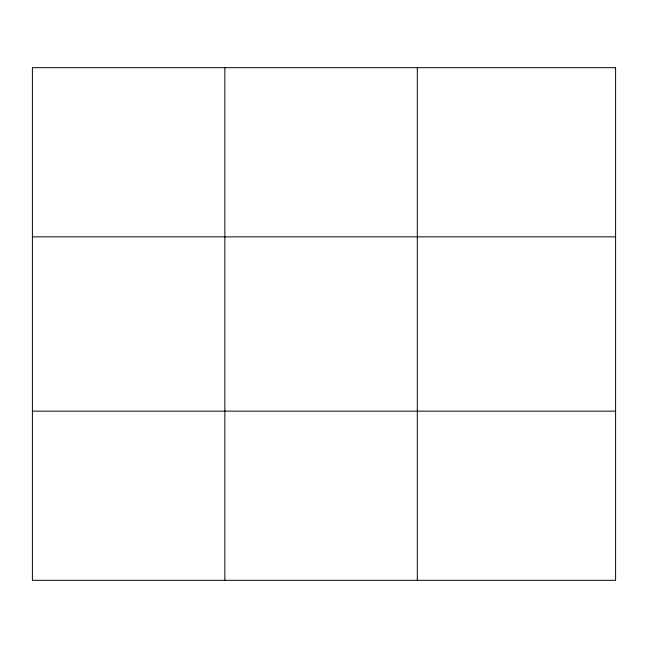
<?xml version="1.0" encoding="UTF-8"?>
<svg xmlns="http://www.w3.org/2000/svg" width="648" height="648" viewBox="0 0 648 648"><rect width="100%" height="100%" fill="white"/><g stroke="black" fill="none" stroke-linecap="round" stroke-linejoin="round"><path stroke-width="0.97" d="M224.856 67.675L224.856 580.325M417.312 67.675L417.312 580.325M32.4 236.852L615.6 236.852M32.4 411.148L615.6 411.148M615.6 67.675L615.6 580.325L32.4 580.325L32.4 67.675L615.6 67.675"/></g></svg>
